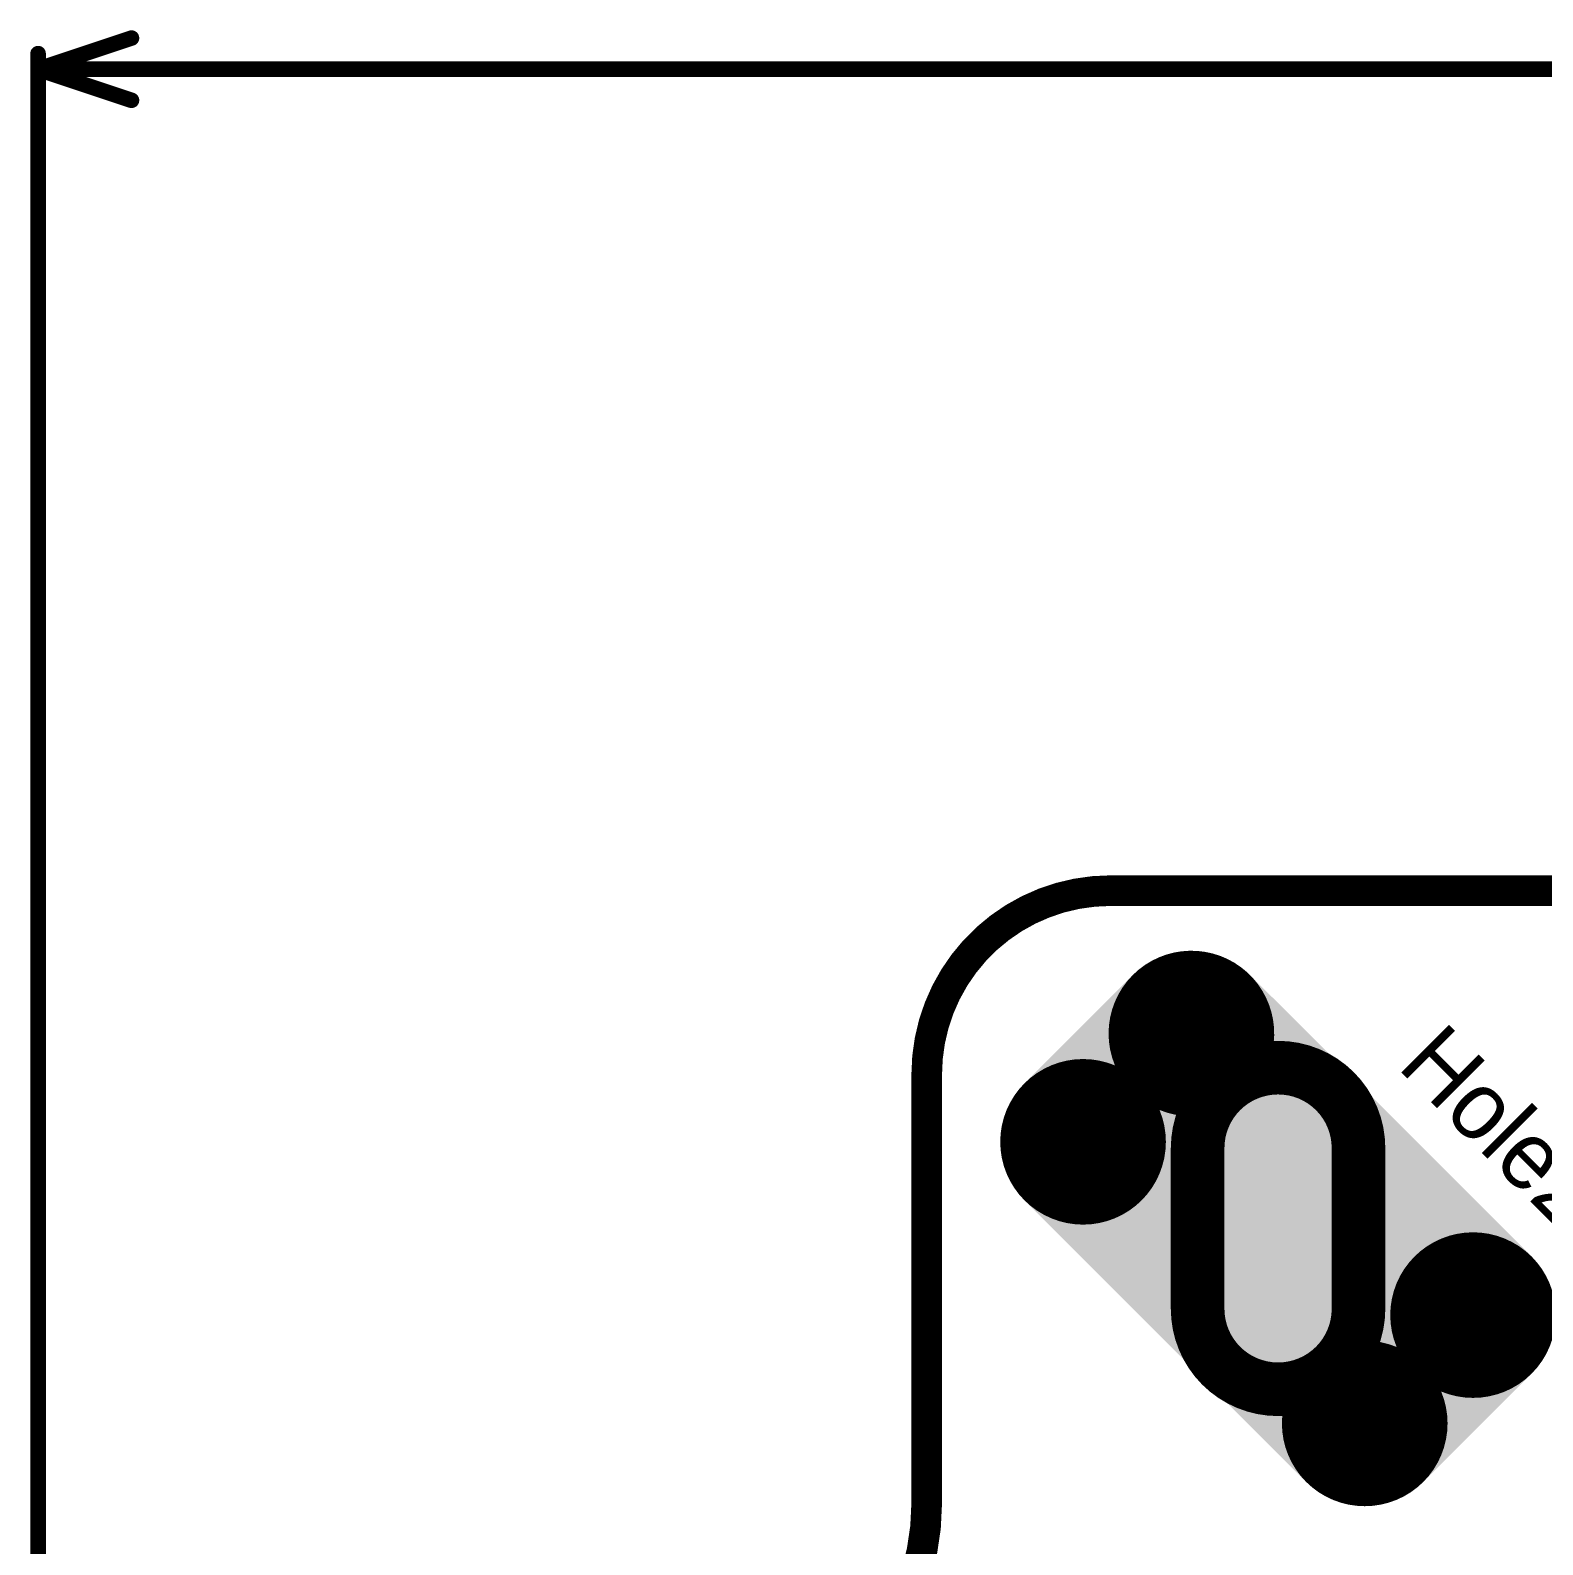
# Model space of a CAD drawing. Header units: millimetres. Extents: x -0.28 to 4.38, y -0.01 to 4.88.
# Drawn here: x -0.002 to 0.97, y 3.907 to 4.88 of the extents above; entities that cross this region are included whole.
import ezdxf

# ---------------------------------------------------------------- set-up
doc = ezdxf.new("R2010")
doc.units = ezdxf.units.MM
doc.header["$MEASUREMENT"] = 0
for name, color, linetype in [('BottomLayer', 5, 'Continuous'), ('BottomSolder', 6, 'Continuous'), ('Mechanical1', 6, 'Continuous'), ('MultiLayer', 9, 'Continuous'), ('PadHoleLayer', 156, 'Continuous'), ('TopLayer', 1, 'Continuous'), ('TopOverlay', 2, 'Continuous'), ('TopSolder', 216, 'Continuous')]:
    doc.layers.add(name, color=color, linetype=linetype)

# ---------------------------------------------------------------- blocks, each defined once
blk = doc.blocks.new('H___P___35')
at = {"layer": 'BottomLayer', "const_width": 0.0492126}
for points in [[(-0.152559, 0.0492126, 1), (-0.1033464, 0.0492126, 1)], [(0.1033464, 0.0492126, 1), (0.152559, 0.0492126, 1)], [(-0.152559, -0.0492126, 1), (-0.1033464, -0.0492126, 1)], [(0.1033464, -0.0492126, 1), (0.152559, -0.0492126, 1)]]:
    blk.add_lwpolyline(points, format="xyb", close=True, dxfattribs=at)
at = {"layer": 'BottomLayer'}
for points in [[(-0.1279527, -0.0984252), (0.1279527, -0.0984252), (-0.1279527, 0.0984252), (0.1279527, 0.0984252)], [(-0.1771653, -0.0492126), (0.1771653, -0.0492126), (-0.1771653, 0.0492126), (0.1771653, 0.0492126)]]:
    blk.add_solid(points, dxfattribs=at)
at = {"layer": 'BottomSolder', "const_width": 0.0532126}
for points in [[(-0.154559, 0.0492126, 1), (-0.1013464, 0.0492126, 1)], [(0.1013464, 0.0492126, 1), (0.154559, 0.0492126, 1)], [(-0.154559, -0.0492126, 1), (-0.1013464, -0.0492126, 1)], [(0.1013464, -0.0492126, 1), (0.154559, -0.0492126, 1)]]:
    blk.add_lwpolyline(points, format="xyb", close=True, dxfattribs=at)
at = {"layer": 'BottomSolder'}
for points in [[(-0.1279527, -0.1024252), (0.1279527, -0.1024252), (-0.1279527, 0.1024252), (0.1279527, 0.1024252)], [(-0.1811653, -0.0492126), (0.1811653, -0.0492126), (-0.1811653, 0.0492126), (0.1811653, 0.0492126)]]:
    blk.add_solid(points, dxfattribs=at)
at = {"layer": 'MultiLayer', "const_width": 0.0492126}
for points in [[(-0.152559, 0.0492126, 1), (-0.1033464, 0.0492126, 1)], [(0.1033464, 0.0492126, 1), (0.152559, 0.0492126, 1)], [(-0.152559, -0.0492126, 1), (-0.1033464, -0.0492126, 1)], [(0.1033464, -0.0492126, 1), (0.152559, -0.0492126, 1)]]:
    blk.add_lwpolyline(points, format="xyb", close=True, dxfattribs=at)
at = {"layer": 'MultiLayer'}
for points in [[(-0.1279527, -0.0984252), (0.1279527, -0.0984252), (-0.1279527, 0.0984252), (0.1279527, 0.0984252)], [(-0.1771653, -0.0492126), (0.1771653, -0.0492126), (-0.1771653, 0.0492126), (0.1771653, 0.0492126)]]:
    blk.add_solid(points, dxfattribs=at)
at = {"layer": 'PadHoleLayer', "const_width": 0.0344488}
blk.add_lwpolyline([(0, -0.0730769), (-0.0730769, 0, -1), (0, 0.0730769), (0.0730769, 0, -1)], format="xyb", close=True, dxfattribs=at)
at = {"layer": 'TopLayer', "const_width": 0.0492126}
for points in [[(-0.152559, 0.0492126, 1), (-0.1033464, 0.0492126, 1)], [(0.1033464, 0.0492126, 1), (0.152559, 0.0492126, 1)], [(-0.152559, -0.0492126, 1), (-0.1033464, -0.0492126, 1)], [(0.1033464, -0.0492126, 1), (0.152559, -0.0492126, 1)]]:
    blk.add_lwpolyline(points, format="xyb", close=True, dxfattribs=at)
at = {"layer": 'TopLayer'}
for points in [[(-0.1279527, -0.0984252), (0.1279527, -0.0984252), (-0.1279527, 0.0984252), (0.1279527, 0.0984252)], [(-0.1771653, -0.0492126), (0.1771653, -0.0492126), (-0.1771653, 0.0492126), (0.1771653, 0.0492126)]]:
    blk.add_solid(points, dxfattribs=at)
at = {"layer": 'TopSolder', "const_width": 0.0532126}
for points in [[(-0.154559, 0.0492126, 1), (-0.1013464, 0.0492126, 1)], [(0.1013464, 0.0492126, 1), (0.154559, 0.0492126, 1)], [(-0.154559, -0.0492126, 1), (-0.1013464, -0.0492126, 1)], [(0.1013464, -0.0492126, 1), (0.154559, -0.0492126, 1)]]:
    blk.add_lwpolyline(points, format="xyb", close=True, dxfattribs=at)
at = {"layer": 'TopSolder'}
for points in [[(-0.1279527, -0.1024252), (0.1279527, -0.1024252), (-0.1279527, 0.1024252), (0.1279527, 0.1024252)], [(-0.1811653, -0.0492126), (0.1811653, -0.0492126), (-0.1811653, 0.0492126), (0.1811653, 0.0492126)]]:
    blk.add_solid(points, dxfattribs=at)

msp = doc.modelspace()

# ---------------------------------------------------------------- linework, layer by layer
at = {"layer": 'Mechanical1'}
for points, const_width in [([(0.5742852, 4.2089857, -0.4142135623730951), (0.6923954, 4.3270959)], 0.019685), ([(0.5742852, 4.2089857, -0.4142135623730951), (0.6923954, 4.3270959)], 0.011811), ([(0.5742851, 3.9333951, -0.4142135623730951), (0.4168048, 3.7759148)], 0.019685), ([(0.5742851, 3.9333951, -0.4142135623730951), (0.4168048, 3.7759148)], 0.011811)]:
    msp.add_lwpolyline(points, format="xyb", dxfattribs=dict(at, const_width=const_width))
for points, const_width in [([(0.6923954, 4.3270959), (2.7002694, 4.3270959)], 0.019685), ([(0.6923954, 4.3270959), (2.7002694, 4.3270959)], 0.011811), ([(0.5742851, 3.9333951), (0.5742851, 4.2089857)], 0.019685), ([(0.5742851, 4.2089857), (0.5742852, 4.2089857)], 0.011811), ([(0.5742851, 3.9333951), (0.5742851, 4.2089857)], 0.011811)]:
    msp.add_lwpolyline(points, dxfattribs=dict(at, const_width=const_width))
for points, const_width in [([(0.6874742, 4.3270959, 1), (0.6973166, 4.3270959, 1)], 0.0098425), ([(0.6874742, 4.3270959, 1), (0.6973166, 4.3270959, 1)], 0.0098425), ([(0.6894427, 4.3270959, 1), (0.6953481, 4.3270959, 1)], 0.0059055), ([(0.6894427, 4.3270959, 1), (0.6953481, 4.3270959, 1)], 0.0059055), ([(0.5693639, 4.2089857, 1), (0.5792063, 4.2089857, 1)], 0.0098425), ([(0.569364, 4.2089857, 1), (0.5792064, 4.2089857, 1)], 0.0098425), ([(0.5713324, 4.2089857, 1), (0.5772378, 4.2089857, 1)], 0.0059055), ([(0.5713324, 4.2089857, 1), (0.5772378, 4.2089857, 1)], 0.0059055), ([(0.5713325, 4.2089857, 1), (0.5772379, 4.2089857, 1)], 0.0059055), ([(0.5713325, 4.2089857, 1), (0.5772379, 4.2089857, 1)], 0.0059055), ([(0.5693639, 3.9333951, 1), (0.5792063, 3.9333951, 1)], 0.0098425), ([(0.5693639, 3.9333951, 1), (0.5792063, 3.9333951, 1)], 0.0098425), ([(0.5713324, 3.9333951, 1), (0.5772378, 3.9333951, 1)], 0.0059055), ([(0.5713324, 3.9333951, 1), (0.5772378, 3.9333951, 1)], 0.0059055)]:
    msp.add_lwpolyline(points, format="xyb", close=True, dxfattribs=dict(at, const_width=const_width))
at = {"layer": 'TopLayer', "const_width": 0.01}
for points in [[(0.003419, 4.855), (0.063419, 4.875)], [(0.003419, 3.6284345), (0.003419, 4.865)], [(0.003419, 4.855), (0.063419, 4.835)], [(0.003419, 4.855), (1.529376, 4.855)]]:
    msp.add_lwpolyline(points, dxfattribs=at)
at = {"layer": 'TopLayer', "const_width": 0.005}
for points in [[(0.060919, 4.875, 1), (0.065919, 4.875, 1)], [(0.000919, 4.865, 1), (0.005919, 4.865, 1)], [(0.000919, 4.855, 1), (0.005919, 4.855, 1)], [(0.000919, 4.855, 1), (0.005919, 4.855, 1)], [(0.000919, 4.855, 1), (0.005919, 4.855, 1)], [(0.060919, 4.835, 1), (0.065919, 4.835, 1)]]:
    msp.add_lwpolyline(points, format="xyb", close=True, dxfattribs=at)

# ---------------------------------------------------------------- block references
at = {"rotation": 135}
msp.add_blockref('H___P___35', (0.8, 4.11), dxfattribs=at)

# ---------------------------------------------------------------- texts
at = {"layer": 'TopOverlay'}
msp.add_text('Hole2', height=0.0433071, rotation=315, dxfattribs=at).set_placement((0.8758147, 4.2135725))

doc.saveas('drawing.dxf')
